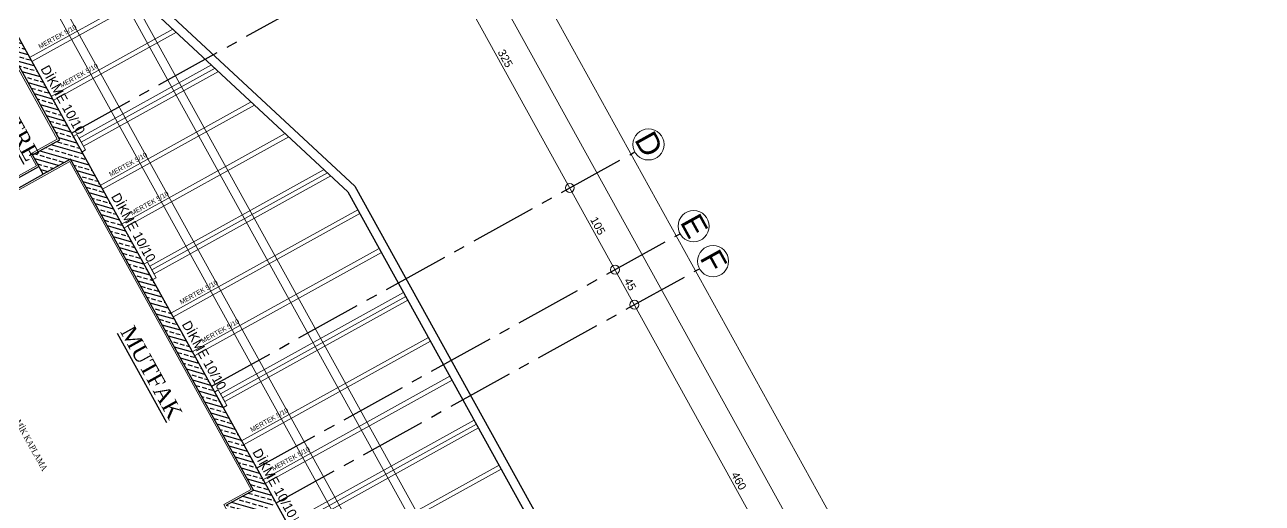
# Model space of a CAD drawing. Header units: millimetres. Extents: x 2232 to 85269, y -3593 to 5869.
# Drawn here: x 6452.1 to 6799.9, y -772.7 to -638.3 of the extents above; entities that cross this region are included whole.
import ezdxf

# ---------------------------------------------------------------- set-up
doc = ezdxf.new("R2010")
doc.units = ezdxf.units.MM
for name, pattern in [('CENTER2', [112.5, 75, -12.5, 12.5, -12.5]), ('DASHDOT2', [12.7, 6.35, -3.175, 0, -3.175]), ('DOTX2', [0.5, 0, -0.5])]:
    doc.linetypes.add(name, pattern=pattern)
for name, color, linetype in [("'YAZI", 7, 'Continuous'), ('GORUNUS', 125, 'Continuous'), ('Standart', 7, 'Continuous'), ('Yazi', 7, 'Continuous'), ('Ölçülendirme', 7, 'Continuous')]:
    doc.layers.add(name, color=color, linetype=linetype)
for name, color, linetype, lineweight in [('aks', 251, 'DASHDOT2', 35), ('DENIZLIK', 8, 'Continuous', 20), ('duvar', 232, 'Continuous', 30), ('iz', 1, 'DOTX2', 20), ('Kiris', 7, 'Continuous', 30), ('Mertek', 137, 'Continuous', 5), ('sıva iç', 21, 'Continuous', 0), ('ÖLÇÜ İÇ', 7, 'Continuous', 9)]:
    doc.layers.add(name, color=color, linetype=linetype, lineweight=lineweight)
doc.styles.add('arial_1_18', font='arial.ttf', dxfattribs={"height": 0.2})
doc.styles.get("Standard").update_dxf_attribs({"font": 'arial.ttf'})
doc.styles.add('Times roman', font='times.ttf')
doc.styles.add('UNIVCH', font='times.ttf', dxfattribs={"width": 0.7})
doc.dimstyles.new('zulay iç ölçü', dxfattribs={"dimtxt": 10, "dimasz": 5, "dimexe": 0.18, "dimexo": 0, "dimgap": 2, "dimtad": 3, "dimdec": 0, "dimzin": 0, "dimdsep": 46, "dimtxsty": 'Standard', "dimblk": 'ARCHTICK', "dimcen": 0.09, "dimse1": 1, "dimse2": 1, "dimadec": 0, "dimazin": 0, "dimtfac": 1, "dimtdec": 0, "dimtix": 1, "dimtofl": 0, "dimtmove": 0, "dimatfit": 3, "dimldrblk": 'ARCHTICK', "dimfxl": 1, "dimtolj": 1, "dimtzin": 0, "dimarcsym": 0})
pattern_1 = [(45, (0, 0), (-7.07107, 7.07107), []), (45, (7.071, 0), (-7.07107, 7.07107), [5, -2.5])]

# ---------------------------------------------------------------- blocks, each defined once
blk = doc.blocks.new('IDE830Entity90')
at = {"layer": 'Standart', "linetype": 'Continuous', "lineweight": -3}
h = blk.add_hatch(dxfattribs=at)
h.set_pattern_fill('ANSI33', color=171, scale=40, style=0)
h.set_pattern_definition(pattern_1)
h.paths.add_polyline_path([(975, 1335), (550, 1335), (550, 1350), (975, 1350)])
blk = doc.blocks.new('IDE830Entity91')
at = {"layer": 'Standart', "linetype": 'Continuous', "lineweight": -3}
h = blk.add_hatch(dxfattribs=at)
h.set_pattern_fill('ANSI33', color=171, scale=40, style=0)
h.set_pattern_definition(pattern_1)
h.paths.add_polyline_path([(525, 1335), (25, 1335), (25, 1350), (525, 1350)])
blk = doc.blocks.new('IDE830Entity93')
at = {"layer": 'Standart', "linetype": 'Continuous', "lineweight": -3}
h = blk.add_hatch(dxfattribs=at)
h.set_pattern_fill('ANSI33', color=171, scale=40, style=0)
h.set_pattern_definition(pattern_1)
h.paths.add_polyline_path([(550, 1300), (525, 1300), (525, 1350), (550, 1350)])
blk = doc.blocks.new('IDE830Entity94')
at = {"layer": 'Standart', "linetype": 'Continuous', "lineweight": -3}
h = blk.add_hatch(dxfattribs=at)
h.set_pattern_fill('ANSI33', color=171, scale=40, style=0)
h.set_pattern_definition(pattern_1)
h.paths.add_polyline_path([(1000, 1300), (975, 1300), (975, 1350), (1000, 1350)])
blk = doc.blocks.new('IDE830Entity272')
at = {"layer": 'Standart', "color": 159, "linetype": 'Continuous', "lineweight": -3}
blk.add_lwpolyline([(975, 1335), (550, 1335)], dxfattribs=at)
blk = doc.blocks.new('IDE830Entity273')
at = {"layer": 'Standart', "color": 159, "linetype": 'Continuous', "lineweight": -3}
blk.add_lwpolyline([(525, 1335), (25, 1335)], dxfattribs=at)
blk = doc.blocks.new('IDE830Entity276')
at = {"layer": 'Standart', "color": 159, "linetype": 'Continuous', "lineweight": -3}
blk.add_lwpolyline([(525, 1300), (525, 1335)], dxfattribs=at)
blk = doc.blocks.new('IDE830Entity277')
at = {"layer": 'Standart', "color": 159, "linetype": 'Continuous', "lineweight": -3}
blk.add_lwpolyline([(550, 1300), (525, 1300)], dxfattribs=at)
blk = doc.blocks.new('IDE830Entity278')
at = {"layer": 'Standart', "color": 159, "linetype": 'Continuous', "lineweight": -3}
blk.add_lwpolyline([(975, 1300), (975, 1335)], dxfattribs=at)
blk = doc.blocks.new('IDE830Entity293')
at = {"layer": 'Standart', "color": 159, "linetype": 'Continuous', "lineweight": -3}
blk.add_lwpolyline([(-30, 1350), (3260, 1350)], dxfattribs=at)
blk = doc.blocks.new('IDE830Entity461')
at = {"layer": 'Standart', "color": 159, "linetype": 'Continuous', "lineweight": -3}
blk.add_lwpolyline([(550, 1335), (550, 1300)], dxfattribs=at)
blk = doc.blocks.new('tyutyu')
at = {"layer": 'Standart'}
for name, p in [('IDE830Entity293', (1027426.5, -397512)), ('IDE830Entity91', (1027426.5, -397512)), ('IDE830Entity93', (1027426.5, -397512)), ('IDE830Entity90', (1027426.5, -397512)), ('IDE830Entity94', (1027426.5, -397512)), ('IDE830Entity273', (1027426.5, -397512)), ('IDE830Entity276', (1027426.5, -397512)), ('IDE830Entity272', (1027426.5, -397512)), ('IDE830Entity461', (1027426.5, -397512)), ('IDE830Entity278', (1027426.5, -397512)), ('IDE830Entity277', (1027426.5, -397512)), ('IDE830Entity90', (1027426.5, -397812))]:
    blk.add_blockref(name, p, dxfattribs=at)
blk = doc.blocks.new('IDE242Entity1386')
at = {"layer": 'Ölçülendirme', "color": 1, "linetype": 'Continuous', "lineweight": 5}
for points in [[(-8, 2693), (3268, 2693)], [(-8, 2658), (3268, 2658)]]:
    blk.add_lwpolyline(points, dxfattribs=at)
for centre in [(850, 2658), (955, 2658), (1000, 2658)]:
    blk.add_circle(centre, 5, dxfattribs=at)
at = {"layer": 'Ölçülendirme', "color": 1, "linetype": 'Continuous', "lineweight": 5, "style": 'arial_1_18'}
for s, p in [('325', (677, 2660.5)), ('105', (892, 2660.5)), ('45', (970.5, 2660.5)), ('460', (1219.5, 2660.5))]:
    blk.add_text(s, height=9, dxfattribs=at).set_placement(p)
blk = doc.blocks.new('_ArchTick')
at = {"color": 0, "linetype": 'ByBlock', "const_width": 0.15}
blk.add_lwpolyline([(-0.5, -0.5), (0.5, 0.5)], dxfattribs=at)
blk = doc.blocks.new('*D2485')
at = {"layer": 'Defpoints', "color": 0, "transparency": 16777216}
for p in [(1236851.2, -408550.2), (1236851.2, -408550.2), (1241581.2, -408550.2)]:
    blk.add_point(p, dxfattribs=at)
at = {"layer": 'ÖLÇÜ İÇ', "color": 0, "lineweight": -2, "transparency": 16777216}
blk.add_line((1241581.2, -408550.2), (1236851.2, -408550.2), dxfattribs=at)
at = {"layer": 'ÖLÇÜ İÇ', "color": 0, "lineweight": -2, "transparency": 16777216, "xscale": 5, "yscale": 5, "zscale": 5, "rotation": 180}
blk.add_blockref('_ArchTick', (1236851.2, -408550.2), dxfattribs=at)
at = {"layer": 'ÖLÇÜ İÇ', "color": 0, "lineweight": -2, "transparency": 16777216, "xscale": 5, "yscale": 5, "zscale": 5}
blk.add_blockref('_ArchTick', (1241581.2, -408550.2), dxfattribs=at)
at = {"layer": 'ÖLÇÜ İÇ', "color": 0, "transparency": 16777216, "insert": (1239216.2, -408543.2), "char_height": 10, "attachment_point": 5}
blk.add_mtext('\\A1;4730', dxfattribs=at)
blk = doc.blocks.new('TTRYRTY')
at = {"layer": 'aks', "color": 251, "linetype": 'CENTER2', "lineweight": -3}
for points in [[(1237376.2, -409089.5), (1237376.2, -408545.4)], [(1237701.2, -409089.5), (1237701.2, -408545.4)], [(1237806.2, -409089.5), (1237806.2, -408545.4)], [(1237851.2, -409089.5), (1237851.2, -408545.4)]]:
    blk.add_lwpolyline(points, dxfattribs=at)
at = {"layer": 'aks', "color": 30, "linetype": 'Continuous', "lineweight": 5}
for centre in [(1237701.2, -408527.9), (1237806.2, -408527.9), (1237851.2, -408527.9)]:
    blk.add_circle(centre, 17.5, dxfattribs=at)
at = {"layer": 'DENIZLIK'}
for p, q in [((1237554.4, -408859.1, 1163.8), (1237554.4, -409084.6, 1163.8)), ((1237718.5, -408849.3, 1163.8), (1237718.5, -409084.6, 1163.8)), ((1237882.5, -408849.3, 1163.8), (1237882.5, -409084.6, 1163.8)), ((1237390.4, -408912.8, 1163.8), (1237390.4, -409084.6, 1163.8))]:
    blk.add_line(p, q, dxfattribs=at)
at = {"layer": 'DENIZLIK', "elevation": 1163.8}
for points in [[(1237549.4, -408860.7), (1237549.4, -409084.6), (1237559.4, -409084.6), (1237559.4, -408857.5)], [(1237713.5, -408849.3), (1237713.5, -409084.6), (1237723.5, -409084.6), (1237723.5, -408849.3)], [(1237877.5, -408849.3), (1237877.5, -409084.6), (1237887.5, -409084.6), (1237887.5, -408849.3)], [(1237385.4, -408914.4), (1237385.4, -409084.6), (1237395.4, -409084.6), (1237395.4, -408911.1)]]:
    blk.add_lwpolyline(points, dxfattribs=at)
for points in [[(1237400.4, -409084.6), (1237380.4, -409084.6), (1237380.4, -409089.6), (1237400.4, -409089.6)], [(1237564.4, -409084.6), (1237544.4, -409084.6), (1237544.4, -409089.6), (1237564.4, -409089.6)], [(1237728.5, -409084.6), (1237708.5, -409084.6), (1237708.5, -409089.6), (1237728.5, -409089.6)]]:
    blk.add_lwpolyline(points, close=True, dxfattribs=at)
at = {"layer": 'duvar'}
for p, q in [((1237391.2, -409389.5), (1237391.2, -409139.5)), ((1237401.2, -409389.5), (1237401.2, -409139.5))]:
    blk.add_line(p, q, dxfattribs=at)
at = {"layer": 'GORUNUS', "lineweight": 30}
for points in [[(1236821.2, -409089.5), (1237582.6, -408839.3), (1240849.8, -408839.3), (1241611.2, -409089.5)], [(1236853.2, -409089.5), (1237584.2, -408849.3), (1240848.2, -408849.3), (1241579.2, -409089.5)]]:
    blk.add_lwpolyline(points, dxfattribs=at)
at = {"layer": 'iz', "ltscale": 50}
blk.add_line((1241581.2, -409089.5), (1236851.2, -409089.5), dxfattribs=at)
at = {"layer": 'Mertek', "elevation": 1794.9}
for points in [[(1237607.2, -409089.5), (1237607.2, -408849.3)], [(1237612.2, -408849.3), (1237612.2, -409089.5)], [(1237657, -409089.5), (1237657, -408849.3)], [(1237662, -408849.3), (1237662, -409089.5)], [(1237771.2, -409089.5), (1237771.2, -408849.3)], [(1237776.2, -408849.3), (1237776.2, -409089.5)], [(1237821.1, -409089.5), (1237821.1, -408849.3)], [(1237826.1, -408849.3), (1237826.1, -409089.5)], [(1237935.3, -409089.5), (1237935.3, -408849.3)], [(1237940.3, -408849.3), (1237940.3, -409089.5)], [(1237493, -409089.5), (1237493, -408879.3)], [(1237498, -408877.6), (1237498, -409089.5)], [(1237443.2, -409089.5), (1237443.2, -408895.7)], [(1237448.2, -408894), (1237448.2, -409089.5)], [(1237334, -408931.3), (1237334, -409089.5)], [(1237329, -409089.5), (1237329, -408933)], [(1237279.1, -409089.5), (1237279.1, -408949.4)], [(1237284.1, -408947.7), (1237284.1, -409089.5)]]:
    blk.add_lwpolyline(points, dxfattribs=at)
at = {"layer": 'sıva iç', "elevation": 1163.8}
for points in [[(1237260.1, -408955.6), (1240091.2, -408955.6)], [(1237229.7, -408965.6), (1240091.2, -408965.6)], [(1237044.4, -409028.4), (1240091.2, -409028.4)], [(1237013.2, -409038.4), (1240091.2, -409038.4)]]:
    blk.add_lwpolyline(points, dxfattribs=at)
at = {"layer": 'sıva iç'}
for points in [[(1237389.2, -409141.5), (1237374.2, -409141.5), (1237374.2, -409106.5), (1237268.2, -409106.5), (1237268.2, -409387.5), (1237389.2, -409387.5)], [(1237839.2, -409141.5), (1237824.2, -409141.5), (1237824.2, -409106.5), (1237403.2, -409106.5), (1237403.2, -409139.5), (1237403.2, -409387.5), (1237839.2, -409387.5)]]:
    blk.add_lwpolyline(points, close=True, dxfattribs=at)
at = {"layer": 'Kiris'}
blk.add_blockref('tyutyu', (209424.7, -12927.5), dxfattribs=at)
at = {"layer": 'Standart'}
blk.add_blockref('IDE242Entity1386', (1236851.2, -411286.9), dxfattribs=at)
at = {"layer": "'YAZI", "char_height": 4.8, "attachment_point": 1, "rotation": 90}
for insert in [(1237271, -409084.7, 2110.2), (1237320.8, -409084.7, 2110.2), (1237435, -409084.7, 2110.2), (1237484.9, -409084.7, 2110.2), (1237599.1, -409084.7, 2110.2), (1237648.9, -409084.7, 2110.2), (1237763.1, -409084.7, 2110.2), (1237812.9, -409084.7, 2110.2)]:
    blk.add_mtext_dynamic_manual_height_columns('\\A1;\\pxqc;{\\fBahnschrift SemiLight|b0|i0|c162|p34;\\H1.125x;MERTEK 5/10}', width=68.058, gutter_width=25, heights=[0], dxfattribs=dict(at, insert=insert))
at = {"layer": "'YAZI", "char_height": 9.6, "attachment_point": 3}
for insert in [(1237406.8, -409074.2, 1163.8), (1237570.8, -409074.2, 1163.8), (1237734.9, -409074.2, 1163.8), (1237898.9, -409074.2, 1163.8)]:
    blk.add_mtext_dynamic_manual_height_columns('\\A1;\\pxqc;{\\fBahnschrift SemiLight|b0|i0|c162|p34;\\H1.125x;DİKME 10/10}', width=136.115, gutter_width=50, heights=[0], dxfattribs=dict(at, insert=insert))
at = {"layer": 'aks', "color": 1, "linetype": 'Continuous', "lineweight": 5, "style": 'arial_1_18'}
for s, p in [('D', (1237688.6, -408539.6)), ('E', (1237794.6, -408539.6)), ('F', (1237840.5, -408539.6))]:
    blk.add_text(s, height=25, dxfattribs=at).set_placement(p)
at = {"layer": 'Yazi', "style": 'Times roman'}
for s, p in [('%%UANTRE', (1237290.2, -409149.7)), ('%%UMUTFAK', (1237597.7, -409149.7))]:
    blk.add_text(s, height=17.99, dxfattribs=at).set_placement(p)
at = {"layer": 'Yazi', "style": 'UNIVCH', "width": 0.7}
blk.add_text('SERAMİK KAPLAMA', height=6.998, dxfattribs=at).set_placement((1237606.2, -409302))
at = {"layer": 'ÖLÇÜ İÇ', "color": 1}
dim = blk.add_linear_dim(base=(1236851.2, -408550.2), p1=(1241581.2, -408550.2), p2=(1236851.2, -408550.2), dimstyle='zulay iç ölçü', dxfattribs=at)
dim.commit()
dim.dimension.update_dxf_attribs({"geometry": '*D2485', "text_midpoint": (1239216.2, -408543.2)})
blk = doc.blocks.new('RRRR')
at = {"layer": 'sıva iç', "rotation": 298.9508757840127}
blk.add_blockref('TTRYRTY', (892692.8, 843877.3), dxfattribs=at)

msp = doc.modelspace()

# ---------------------------------------------------------------- block references
at = {"layer": 'ÖLÇÜ İÇ', "xscale": 0.25, "yscale": 0.25, "zscale": 0.25}
msp.add_blockref('RRRR', (-276957.06, 108554.7), dxfattribs=at)

doc.saveas('drawing.dxf')
